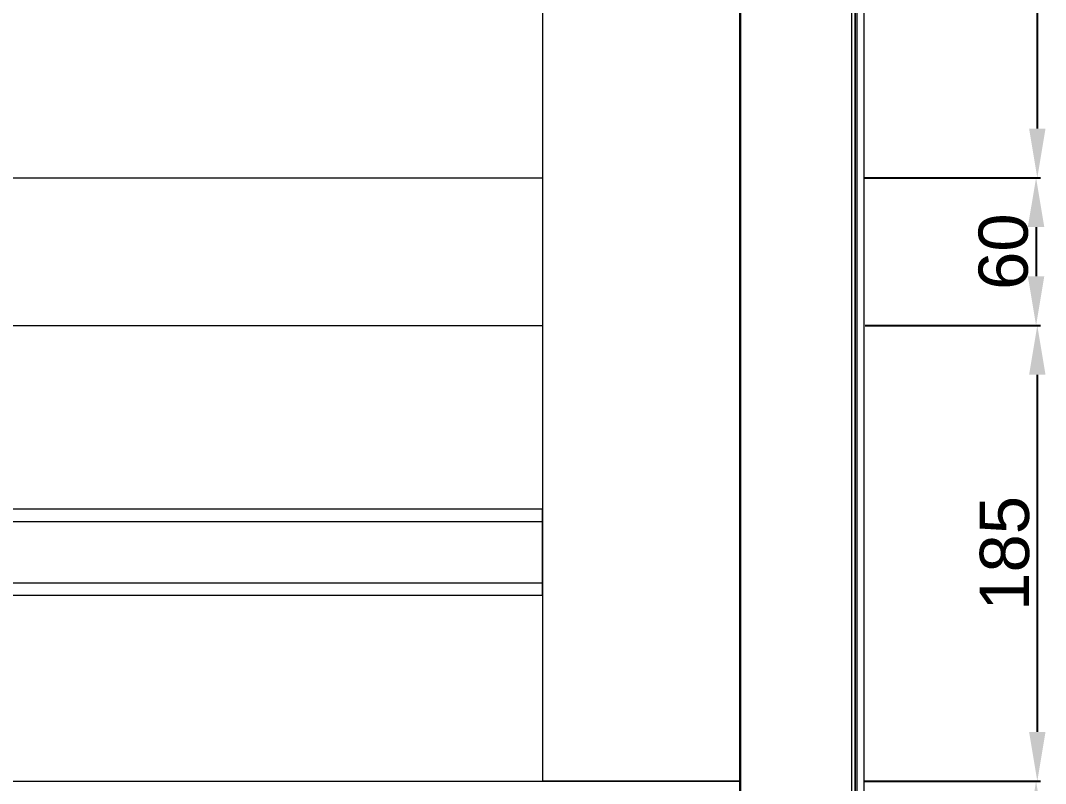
# Model space of a CAD drawing. Header units: millimetres. Extents: x 4134 to 7422, y 1400 to 3585.
# Drawn here: x 6281.5 to 6697.8, y 1734.8 to 2044.6 of the extents above; entities that cross this region are included whole.
import ezdxf

# ---------------------------------------------------------------- set-up
doc = ezdxf.new("R2010")
doc.units = ezdxf.units.MM
for name, color, linetype in [('000-PI-ORMAR', 2, 'Continuous'), ('000-PI_TEXT', 7, 'Continuous'), ('002-PI-Kabelska kanalica', 150, 'Continuous'), ('004-PI-DIN Šina', 3, 'Continuous')]:
    doc.layers.add(name, color=color, linetype=linetype)
doc.styles.get("Standard").update_dxf_attribs({"font": 'arial.ttf'})
doc.dimstyles.new('ISO-25-lb', dxfattribs={"dimtxt": 8, "dimasz": 8, "dimexe": 1.25, "dimexo": 0.625, "dimtad": 1, "dimtxsty": 'Standard', "dimcen": 5, "dimadec": 0, "dimazin": 0, "dimtfac": 1, "dimtmove": 0, "dimatfit": 3, "dimfxl": 1, "dimarcsym": 0})

# ---------------------------------------------------------------- blocks, each defined once
blk = doc.blocks.new('*U209')
at = {"layer": '002-PI-Kabelska kanalica', "color": 0, "linetype": 'ByBlock', "lineweight": 0}
for p, q in [((-20, 1285), (60, 1285)), ((-20, -100), (-20, 1285)), ((60, -100), (60, 1285))]:
    blk.add_line(p, q, dxfattribs=at)
blk = doc.blocks.new('*U203')
at = {"layer": '002-PI-Kabelska kanalica', "color": 0, "linetype": 'ByBlock', "lineweight": 0}
for p, q in [((-20, 595), (80, 595)), ((-20, -100), (-20, 595))]:
    blk.add_line(p, q, dxfattribs=at)
blk = doc.blocks.new('*U191')
at = {"layer": '004-PI-DIN Šina', "color": 0, "linetype": 'ByBlock', "lineweight": 0}
blk.add_lwpolyline([(615, -17.5), (615, 17.5), (0, 17.5), (0, -17.5)], close=True, dxfattribs=at)
for points in [[(0, 12.5), (615, 12.5)], [(0, -12.5), (615, -12.5)]]:
    blk.add_lwpolyline(points, dxfattribs=at)
blk = doc.blocks.new('*U195')
at = {"layer": '002-PI-Kabelska kanalica', "color": 0, "linetype": 'ByBlock', "lineweight": 0}
for p, q in [((-20, 515), (40, 515)), ((-20, -100), (-20, 515)), ((40, -100), (40, 515))]:
    blk.add_line(p, q, dxfattribs=at)
blk = doc.blocks.new('*D273')
at = {"layer": '000-PI_TEXT', "color": 0, "linetype": 'ByBlock', "lineweight": -2, "ltscale": 0.25, "transparency": 16777216}
for p, q in [((6624.57, 2160.77), (6695.72, 2160.77)), ((6694.47, 2140.77), (6694.47, 2000.76)), ((6624.57, 1980.76), (6695.72, 1980.76))]:
    blk.add_line(p, q, dxfattribs=at)
at = {"layer": '000-PI_TEXT', "color": 0, "linetype": 'ByBlock', "ltscale": 0.25, "transparency": 16777216}
for points in [[(6691.13, 2140.77), (6697.8, 2140.77), (6694.47, 2160.77)], [(6691.13, 2000.76), (6697.8, 2000.76), (6694.47, 1980.76)]]:
    blk.add_solid(points, dxfattribs=at)
at = {"layer": 'Defpoints', "color": 0, "linetype": 'ByBlock', "ltscale": 0.25, "transparency": 16777216}
for p in [(6623.95, 2160.77), (6623.95, 1980.76), (6694.47, 1980.76)]:
    blk.add_point(p, dxfattribs=at)
at = {"layer": '000-PI_TEXT', "color": 0, "linetype": 'ByBlock', "lineweight": 0, "ltscale": 0.25, "transparency": 16777216, "insert": (6681.25, 2070.76), "char_height": 20, "attachment_point": 5, "rotation": 90}
blk.add_mtext('180', dxfattribs=at)
blk = doc.blocks.new('*D274')
at = {"layer": '000-PI_TEXT', "color": 0, "linetype": 'ByBlock', "lineweight": -2, "ltscale": 0.25, "transparency": 16777216}
for p, q in [((6624.07, 1980.76), (6695.22, 1980.76)), ((6693.97, 1960.76), (6693.97, 1940.77)), ((6624.57, 1920.77), (6695.22, 1920.77))]:
    blk.add_line(p, q, dxfattribs=at)
at = {"layer": '000-PI_TEXT', "color": 0, "linetype": 'ByBlock', "ltscale": 0.25, "transparency": 16777216}
for points in [[(6690.63, 1960.76), (6697.3, 1960.76), (6693.97, 1980.76)], [(6690.63, 1940.77), (6697.3, 1940.77), (6693.97, 1920.77)]]:
    blk.add_solid(points, dxfattribs=at)
at = {"layer": 'Defpoints', "color": 0, "linetype": 'ByBlock', "ltscale": 0.25, "transparency": 16777216}
for p in [(6623.45, 1980.76), (6623.95, 1920.77), (6693.97, 1920.77)]:
    blk.add_point(p, dxfattribs=at)
at = {"layer": '000-PI_TEXT', "color": 0, "linetype": 'ByBlock', "lineweight": 0, "ltscale": 0.25, "transparency": 16777216, "insert": (6680.75, 1950.76), "char_height": 20, "attachment_point": 5, "rotation": 90}
blk.add_mtext('60', dxfattribs=at)
blk = doc.blocks.new('*D275')
at = {"layer": '000-PI_TEXT', "color": 0, "linetype": 'ByBlock', "lineweight": -2, "ltscale": 0.25, "transparency": 16777216}
for p, q in [((6624.57, 1920.77), (6695.72, 1920.77)), ((6694.47, 1900.77), (6694.47, 1755.78)), ((6624.07, 1735.78), (6695.72, 1735.78))]:
    blk.add_line(p, q, dxfattribs=at)
at = {"layer": '000-PI_TEXT', "color": 0, "linetype": 'ByBlock', "ltscale": 0.25, "transparency": 16777216}
for points in [[(6691.13, 1900.77), (6697.8, 1900.77), (6694.47, 1920.77)], [(6691.13, 1755.78), (6697.8, 1755.78), (6694.47, 1735.78)]]:
    blk.add_solid(points, dxfattribs=at)
at = {"layer": 'Defpoints', "color": 0, "linetype": 'ByBlock', "ltscale": 0.25, "transparency": 16777216}
for p in [(6623.95, 1920.77), (6623.45, 1735.78), (6694.47, 1735.78)]:
    blk.add_point(p, dxfattribs=at)
at = {"layer": '000-PI_TEXT', "color": 0, "linetype": 'ByBlock', "lineweight": 0, "ltscale": 0.25, "transparency": 16777216, "insert": (6681.25, 1828.27), "char_height": 20, "attachment_point": 5, "rotation": 90}
blk.add_mtext('185', dxfattribs=at)
blk = doc.blocks.new('*D276')
at = {"layer": '000-PI_TEXT', "color": 0, "linetype": 'ByBlock', "lineweight": -2, "ltscale": 0.25, "transparency": 16777216}
for p, q in [((6624.07, 1735.78), (6695.22, 1735.78)), ((6693.97, 1715.78), (6693.97, 1655.78)), ((6624.57, 1635.78), (6695.22, 1635.78))]:
    blk.add_line(p, q, dxfattribs=at)
at = {"layer": '000-PI_TEXT', "color": 0, "linetype": 'ByBlock', "ltscale": 0.25, "transparency": 16777216}
for points in [[(6690.63, 1715.78), (6697.3, 1715.78), (6693.97, 1735.78)], [(6690.63, 1655.78), (6697.3, 1655.78), (6693.97, 1635.78)]]:
    blk.add_solid(points, dxfattribs=at)
at = {"layer": 'Defpoints', "color": 0, "linetype": 'ByBlock', "ltscale": 0.25, "transparency": 16777216}
for p in [(6623.45, 1735.78), (6623.95, 1635.78), (6693.97, 1635.78)]:
    blk.add_point(p, dxfattribs=at)
at = {"layer": '000-PI_TEXT', "color": 0, "linetype": 'ByBlock', "lineweight": 0, "ltscale": 0.25, "transparency": 16777216, "insert": (6680.75, 1685.78), "char_height": 20, "attachment_point": 5, "rotation": 90}
blk.add_mtext('100', dxfattribs=at)

msp = doc.modelspace()

# ---------------------------------------------------------------- linework, layer by layer
at = {"layer": '000-PI-ORMAR', "color": 0, "linetype": 'ByBlock', "lineweight": 0}
for p, q in [((6618.948, 3457.778), (6618.948, 1473.278)), ((6620.448, 3457.778), (6620.448, 1473.278)), ((6620.46, 1473.278), (6620.46, 3457.778)), ((6621.229, 3437.278), (6621.229, 1486.278)), ((6623.948, 3437.278), (6623.948, 1486.278)), ((6573.948, 3405.778), (6573.948, 1515.778))]:
    msp.add_line(p, q, dxfattribs=at)

# ---------------------------------------------------------------- block references
at = {"layer": '002-PI-Kabelska kanalica', "color": 0, "linetype": 'ByBlock', "lineweight": 0}
for name, p, rotation in [('*U209', (6553.448, 3020.778), 180), ('*U195', (5978.448, 1960.768), 270), ('*U203', (5978.448, 1715.778), 270)]:
    msp.add_blockref(name, p, dxfattribs=dict(at, rotation=rotation))
at = {"layer": '004-PI-DIN Šina', "color": 0, "linetype": 'ByBlock', "lineweight": 0}
msp.add_blockref('*U191', (5878.448, 1828.768), dxfattribs=at)

# ---------------------------------------------------------------- dimensions: what is measured, and where the dimension line sits
at = {"layer": '000-PI_TEXT', "color": 0, "linetype": 'ByBlock', "lineweight": 0, "ltscale": 0.25}
for base, p1, p2, text, picture, middle in [((6694.466, 1980.757), (6623.948, 2160.768), (6623.948, 1980.757), '180', '*D273', (6681.254, 2070.763)), ((6694.466, 1735.778), (6623.948, 1920.768), (6623.448, 1735.778), '185', '*D275', (6681.254, 1828.273)), ((6693.966, 1635.778), (6623.448, 1735.778), (6623.948, 1635.778), '100', '*D276', (6680.754, 1685.778))]:
    dim = msp.add_linear_dim(base=base, p1=p1, p2=p2, angle=90, text=text, dimstyle='ISO-25-lb', override={"dimtxt": 20, "dimasz": 20, "dimgap": 3}, dxfattribs=at)
    dim.commit()
    dim.dimension.update_dxf_attribs({"geometry": picture, "text_midpoint": middle})
dim = msp.add_linear_dim(base=(6693.966, 1920.768), p1=(6623.448, 1980.757), p2=(6623.948, 1920.768), angle=90, text='60', dimstyle='ISO-25-lb', override={"dimtxt": 20, "dimasz": 20, "dimgap": 3}, dxfattribs=at)
dim.commit()
dim.dimension.update_dxf_attribs({"geometry": '*D274', "text_midpoint": (6693.966, 1950.763), "dimtype": 160})

doc.saveas('drawing.dxf')
